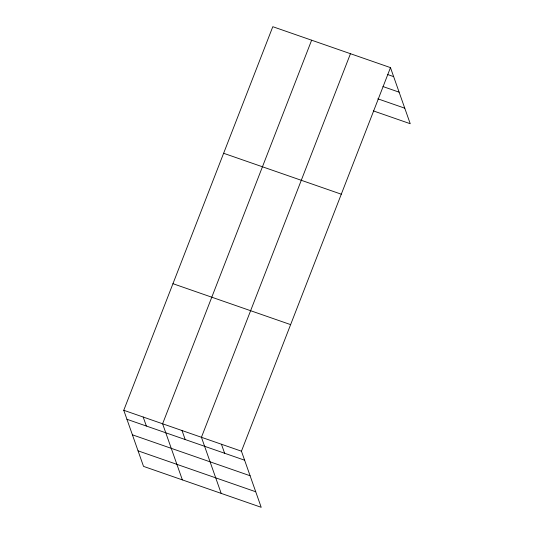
<?xml version="1.0" encoding="UTF-8"?>
<svg xmlns="http://www.w3.org/2000/svg" width="534" height="534" viewBox="0 0 534 534"><rect width="100%" height="100%" fill="white"/><g stroke="black" fill="none" stroke-linecap="round" stroke-linejoin="round"><path stroke-width="0.8" d="M390.474 67.618L241.448 451.197L261.199 507.3L143.526 466.382L123.768 410.279L272.801 26.7L390.474 67.618L410.232 123.721L373.299 110.878M311.629 40.204L162.603 423.782L182.361 479.886M350.464 53.707L201.438 437.286L221.189 493.389M387.49 74.486L393.645 76.622M382.958 86.548L399.118 92.168M377.825 98.817L404.759 108.182M223.619 153.278L341.293 194.202M172.949 283.694L290.623 324.619M123.768 410.279L241.448 451.197M126.938 419.283L244.619 460.201M132.412 434.823L250.092 475.747M138.052 450.836L255.726 491.761M221.443 444.241L224.614 453.246M182.021 430.531L185.191 439.535M143.185 417.027L146.356 426.032"/></g></svg>
